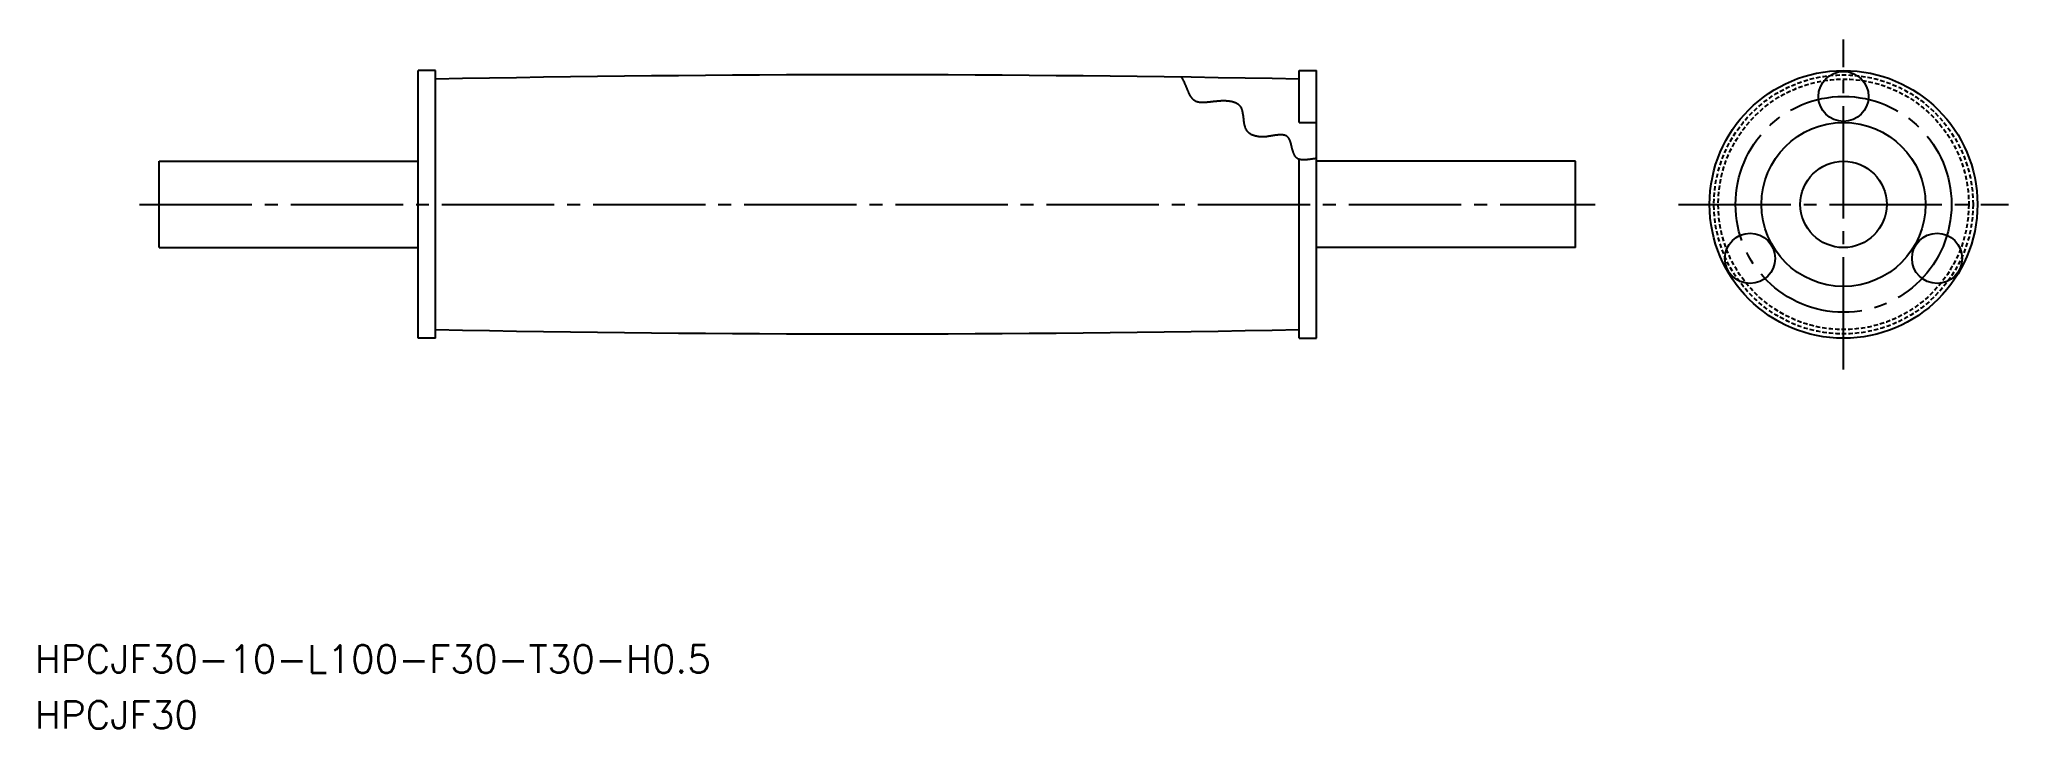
# Model space of a CAD drawing. Extents: x 45 to 273, y 137 to 217.
import ezdxf

# ---------------------------------------------------------------- set-up
doc = ezdxf.new("R2010")
doc.units = 0
doc.linetypes.add('CENTER', pattern=[17.5, 13, -1.5, 1.5, -1.5])
doc.linetypes.add('DASHED', pattern=[0.75, 0.5, -0.25])
doc.layers.get('0').update_dxf_attribs({"linetype": 'CONTINUOUS'})
doc.layers.add('CENTER', color=1, linetype='CENTER')
doc.styles.get("Standard").update_dxf_attribs({"font": 'txt.shx', "bigfont": '@extfont2.shx'})

msp = doc.modelspace()

# ---------------------------------------------------------------- linework, layer by layer
at = {"color": 7, "linetype": 'CONTINUOUS'}
for p, q in [((88.79, 182.43), (88.79, 213.43)), ((90.79, 213.43), (88.79, 213.43)), ((90.79, 182.43), (90.79, 213.43)), ((190.79, 207.43), (190.79, 213.43)), ((190.79, 213.43), (192.79, 213.43)), ((192.79, 182.43), (192.79, 213.43)), ((190.79, 207.43), (192.79, 207.43)), ((58.79, 202.93), (88.79, 202.93)), ((58.79, 192.93), (58.79, 202.93)), ((190.79, 182.43), (190.79, 203.18)), ((222.79, 202.93), (192.79, 202.93)), ((222.79, 192.93), (222.79, 202.93)), ((58.79, 192.93), (88.79, 192.93)), ((222.79, 192.93), (192.79, 192.93)), ((90.79, 182.43), (88.79, 182.43)), ((190.79, 182.43), (192.79, 182.43))]:
    msp.add_line(p, q, dxfattribs=at)
at = {"color": 3}
msp.add_polyline3d([(177.16, 212.61, 0), (177.2, 212.56, 0), (177.23, 212.5, 0), (177.27, 212.44, 0), (177.3, 212.39, 0), (177.33, 212.33, 0), (177.36, 212.27, 0), (177.39, 212.21, 0), (177.42, 212.15, 0), (177.45, 212.1, 0), (177.47, 212.04, 0), (177.5, 211.98, 0), (177.52, 211.92, 0), (177.55, 211.86, 0), (177.58, 211.81, 0), (177.6, 211.75, 0), (177.62, 211.69, 0), (177.65, 211.63, 0), (177.67, 211.58, 0), (177.69, 211.52, 0), (177.72, 211.46, 0), (177.74, 211.41, 0), (177.76, 211.35, 0), (177.78, 211.3, 0), (177.8, 211.24, 0), (177.83, 211.19, 0), (177.85, 211.14, 0), (177.87, 211.08, 0), (177.89, 211.03, 0), (177.92, 210.98, 0), (177.94, 210.93, 0), (177.96, 210.88, 0), (177.98, 210.83, 0), (178.01, 210.78, 0), (178.03, 210.73, 0), (178.06, 210.68, 0), (178.08, 210.63, 0), (178.11, 210.59, 0), (178.13, 210.54, 0), (178.16, 210.5, 0), (178.19, 210.46, 0), (178.21, 210.41, 0), (178.24, 210.37, 0), (178.27, 210.33, 0), (178.3, 210.29, 0), (178.33, 210.26, 0), (178.36, 210.22, 0), (178.4, 210.18, 0), (178.43, 210.15, 0), (178.47, 210.12, 0), (178.5, 210.09, 0), (178.54, 210.05, 0), (178.58, 210.03, 0), (178.62, 210, 0), (178.66, 209.97, 0), (178.7, 209.95, 0), (178.75, 209.92, 0), (178.79, 209.9, 0), (178.84, 209.88, 0), (178.89, 209.86, 0), (178.94, 209.84, 0), (178.99, 209.83, 0), (179.04, 209.81, 0), (179.1, 209.8, 0), (179.15, 209.79, 0), (179.21, 209.78, 0), (179.27, 209.78, 0), (179.33, 209.77, 0), (179.4, 209.77, 0), (179.46, 209.76, 0), (179.53, 209.76, 0), (179.6, 209.76, 0), (179.66, 209.76, 0), (179.73, 209.76, 0), (179.8, 209.77, 0), (179.88, 209.77, 0), (179.95, 209.77, 0), (180.02, 209.78, 0), (180.1, 209.78, 0), (180.17, 209.79, 0), (180.25, 209.8, 0), (180.33, 209.81, 0), (180.41, 209.81, 0), (180.49, 209.82, 0), (180.56, 209.83, 0), (180.64, 209.84, 0), (180.72, 209.85, 0), (180.8, 209.86, 0), (180.88, 209.87, 0), (180.97, 209.88, 0), (181.05, 209.89, 0), (181.13, 209.89, 0), (181.21, 209.9, 0), (181.29, 209.91, 0), (181.37, 209.92, 0), (181.45, 209.92, 0), (181.53, 209.93, 0), (181.61, 209.94, 0), (181.69, 209.94, 0), (181.77, 209.95, 0), (181.85, 209.95, 0), (181.93, 209.95, 0), (182, 209.95, 0), (182.08, 209.95, 0), (182.16, 209.95, 0), (182.23, 209.95, 0), (182.31, 209.95, 0), (182.38, 209.94, 0), (182.46, 209.94, 0), (182.53, 209.93, 0), (182.6, 209.92, 0), (182.67, 209.91, 0), (182.74, 209.9, 0), (182.81, 209.89, 0), (182.87, 209.88, 0), (182.94, 209.87, 0), (183, 209.85, 0), (183.07, 209.84, 0), (183.13, 209.82, 0), (183.19, 209.8, 0), (183.25, 209.78, 0), (183.31, 209.76, 0), (183.36, 209.74, 0), (183.42, 209.71, 0), (183.47, 209.69, 0), (183.52, 209.66, 0), (183.57, 209.63, 0), (183.62, 209.6, 0), (183.67, 209.57, 0), (183.71, 209.54, 0), (183.76, 209.5, 0), (183.8, 209.47, 0), (183.84, 209.43, 0), (183.87, 209.39, 0), (183.91, 209.35, 0), (183.94, 209.3, 0), (183.97, 209.26, 0), (184, 209.21, 0), (184.03, 209.17, 0), (184.05, 209.12, 0), (184.07, 209.07, 0), (184.1, 209.02, 0), (184.12, 208.96, 0), (184.14, 208.91, 0), (184.15, 208.85, 0), (184.17, 208.8, 0), (184.18, 208.74, 0), (184.2, 208.68, 0), (184.21, 208.62, 0), (184.22, 208.56, 0), (184.23, 208.5, 0), (184.24, 208.44, 0), (184.25, 208.38, 0), (184.26, 208.32, 0), (184.27, 208.26, 0), (184.28, 208.2, 0), (184.29, 208.13, 0), (184.3, 208.07, 0), (184.3, 208.01, 0), (184.31, 207.94, 0), (184.32, 207.88, 0), (184.32, 207.81, 0), (184.33, 207.75, 0), (184.34, 207.69, 0), (184.35, 207.62, 0), (184.35, 207.56, 0), (184.36, 207.5, 0), (184.37, 207.44, 0), (184.38, 207.37, 0), (184.39, 207.31, 0), (184.4, 207.25, 0), (184.42, 207.19, 0), (184.43, 207.13, 0), (184.44, 207.07, 0), (184.46, 207.02, 0), (184.48, 206.96, 0), (184.49, 206.9, 0), (184.51, 206.85, 0), (184.53, 206.8, 0), (184.56, 206.74, 0), (184.58, 206.69, 0), (184.61, 206.64, 0), (184.63, 206.59, 0), (184.66, 206.55, 0), (184.69, 206.5, 0), (184.73, 206.46, 0), (184.76, 206.42, 0), (184.8, 206.37, 0), (184.84, 206.33, 0), (184.88, 206.3, 0), (184.92, 206.26, 0), (184.96, 206.22, 0), (185.01, 206.19, 0), (185.05, 206.16, 0), (185.1, 206.13, 0), (185.15, 206.1, 0), (185.2, 206.07, 0), (185.26, 206.04, 0), (185.31, 206.02, 0), (185.36, 205.99, 0), (185.42, 205.97, 0), (185.48, 205.95, 0), (185.54, 205.93, 0), (185.6, 205.91, 0), (185.66, 205.89, 0), (185.72, 205.88, 0), (185.78, 205.86, 0), (185.84, 205.85, 0), (185.91, 205.84, 0), (185.97, 205.83, 0), (186.04, 205.82, 0), (186.1, 205.81, 0), (186.17, 205.8, 0), (186.24, 205.8, 0), (186.3, 205.79, 0), (186.37, 205.79, 0), (186.44, 205.79, 0), (186.51, 205.79, 0), (186.58, 205.79, 0), (186.65, 205.79, 0), (186.72, 205.79, 0), (186.79, 205.8, 0), (186.86, 205.8, 0), (186.93, 205.81, 0), (187, 205.81, 0), (187.07, 205.82, 0), (187.14, 205.83, 0), (187.21, 205.84, 0), (187.28, 205.85, 0), (187.35, 205.86, 0), (187.41, 205.87, 0), (187.48, 205.88, 0), (187.55, 205.89, 0), (187.62, 205.9, 0), (187.69, 205.91, 0), (187.76, 205.93, 0), (187.82, 205.94, 0), (187.89, 205.95, 0), (187.96, 205.96, 0), (188.02, 205.97, 0), (188.09, 205.98, 0), (188.15, 205.99, 0), (188.22, 206, 0), (188.28, 206, 0), (188.34, 206.01, 0), (188.4, 206.02, 0), (188.46, 206.02, 0), (188.52, 206.02, 0), (188.58, 206.03, 0), (188.64, 206.03, 0), (188.69, 206.03, 0), (188.75, 206.03, 0), (188.8, 206.02, 0), (188.86, 206.02, 0), (188.91, 206.01, 0), (188.96, 206, 0), (189.01, 205.99, 0), (189.06, 205.98, 0), (189.1, 205.97, 0), (189.15, 205.95, 0), (189.19, 205.93, 0), (189.24, 205.91, 0), (189.28, 205.89, 0), (189.32, 205.86, 0), (189.35, 205.83, 0), (189.39, 205.8, 0), (189.42, 205.77, 0), (189.46, 205.73, 0), (189.49, 205.69, 0), (189.52, 205.65, 0), (189.54, 205.61, 0), (189.57, 205.56, 0), (189.6, 205.51, 0), (189.62, 205.46, 0), (189.64, 205.41, 0), (189.67, 205.36, 0), (189.69, 205.3, 0), (189.71, 205.25, 0), (189.73, 205.19, 0), (189.75, 205.13, 0), (189.76, 205.07, 0), (189.78, 205.01, 0), (189.8, 204.94, 0), (189.82, 204.88, 0), (189.83, 204.82, 0), (189.85, 204.75, 0), (189.87, 204.69, 0), (189.88, 204.62, 0), (189.9, 204.56, 0), (189.91, 204.49, 0), (189.93, 204.43, 0), (189.95, 204.37, 0), (189.96, 204.3, 0), (189.98, 204.24, 0), (190, 204.18, 0), (190.02, 204.12, 0), (190.04, 204.05, 0), (190.06, 203.99, 0), (190.08, 203.94, 0), (190.1, 203.88, 0), (190.12, 203.82, 0), (190.15, 203.77, 0), (190.17, 203.72, 0), (190.2, 203.67, 0), (190.23, 203.62, 0), (190.25, 203.57, 0), (190.28, 203.53, 0), (190.32, 203.49, 0), (190.35, 203.45, 0), (190.39, 203.41, 0), (190.42, 203.37, 0), (190.46, 203.34, 0), (190.5, 203.31, 0), (190.54, 203.29, 0), (190.59, 203.26, 0), (190.63, 203.24, 0), (190.68, 203.22, 0), (190.73, 203.2, 0), (190.77, 203.18, 0), (190.83, 203.17, 0), (190.88, 203.16, 0), (190.93, 203.15, 0), (190.98, 203.14, 0), (191.04, 203.13, 0), (191.1, 203.13, 0), (191.15, 203.12, 0), (191.21, 203.12, 0), (191.27, 203.12, 0), (191.33, 203.12, 0), (191.39, 203.12, 0), (191.45, 203.12, 0), (191.52, 203.12, 0), (191.58, 203.13, 0), (191.64, 203.13, 0), (191.71, 203.14, 0), (191.77, 203.15, 0), (191.84, 203.15, 0), (191.91, 203.16, 0), (191.97, 203.17, 0), (192.04, 203.18, 0), (192.11, 203.19, 0), (192.17, 203.2, 0), (192.24, 203.21, 0), (192.31, 203.22, 0), (192.38, 203.23, 0), (192.45, 203.24, 0), (192.51, 203.25, 0), (192.58, 203.26, 0), (192.65, 203.27, 0), (192.72, 203.28, 0), (192.79, 203.28, 0)], dxfattribs=at)
at = {"color": 7, "linetype": 'CONTINUOUS'}
for centre, radius in [((253.8, 197.93), 15.5), ((253.8, 210.43), 2.9), ((253.8, 197.93), 9.5), ((253.8, 197.93), 5), ((242.98, 191.68), 2.9), ((264.63, 191.68), 2.9)]:
    msp.add_circle(centre, radius, dxfattribs=at)
at = {"color": 3, "linetype": 'DASHED'}
for radius in [15, 14.5]:
    msp.add_circle((253.8, 197.93), radius, dxfattribs=at)
at = {"color": 7, "linetype": 'CONTINUOUS'}
for centre, start, end in [((140.79, -2287.32), 88.85412, 91.14588), ((140.79, 2683.18), 268.85412, 271.14588)]:
    msp.add_arc(centre, 2500.25, start, end, dxfattribs=at)
at = {"layer": 'CENTER', "color": 1, "linetype": 'CENTER'}
for p, q in [((253.8, 178.81), (253.8, 217.04)), ((56.54, 197.93), (225.04, 197.93)), ((234.69, 197.93), (272.91, 197.93))]:
    msp.add_line(p, q, dxfattribs=at)
msp.add_circle((253.8, 197.93), 12.5, dxfattribs=at)

# ---------------------------------------------------------------- texts
at = {"color": 7, "linetype": 'CONTINUOUS'}
for s, p in [('HPCJF30-10-L100-F30-T30-H0.5', (44.39, 143.68)), ('HPCJF30', (44.39, 137.22))]:
    msp.add_text(s, height=3.2, dxfattribs=at).set_placement(p)

doc.saveas('drawing.dxf')
